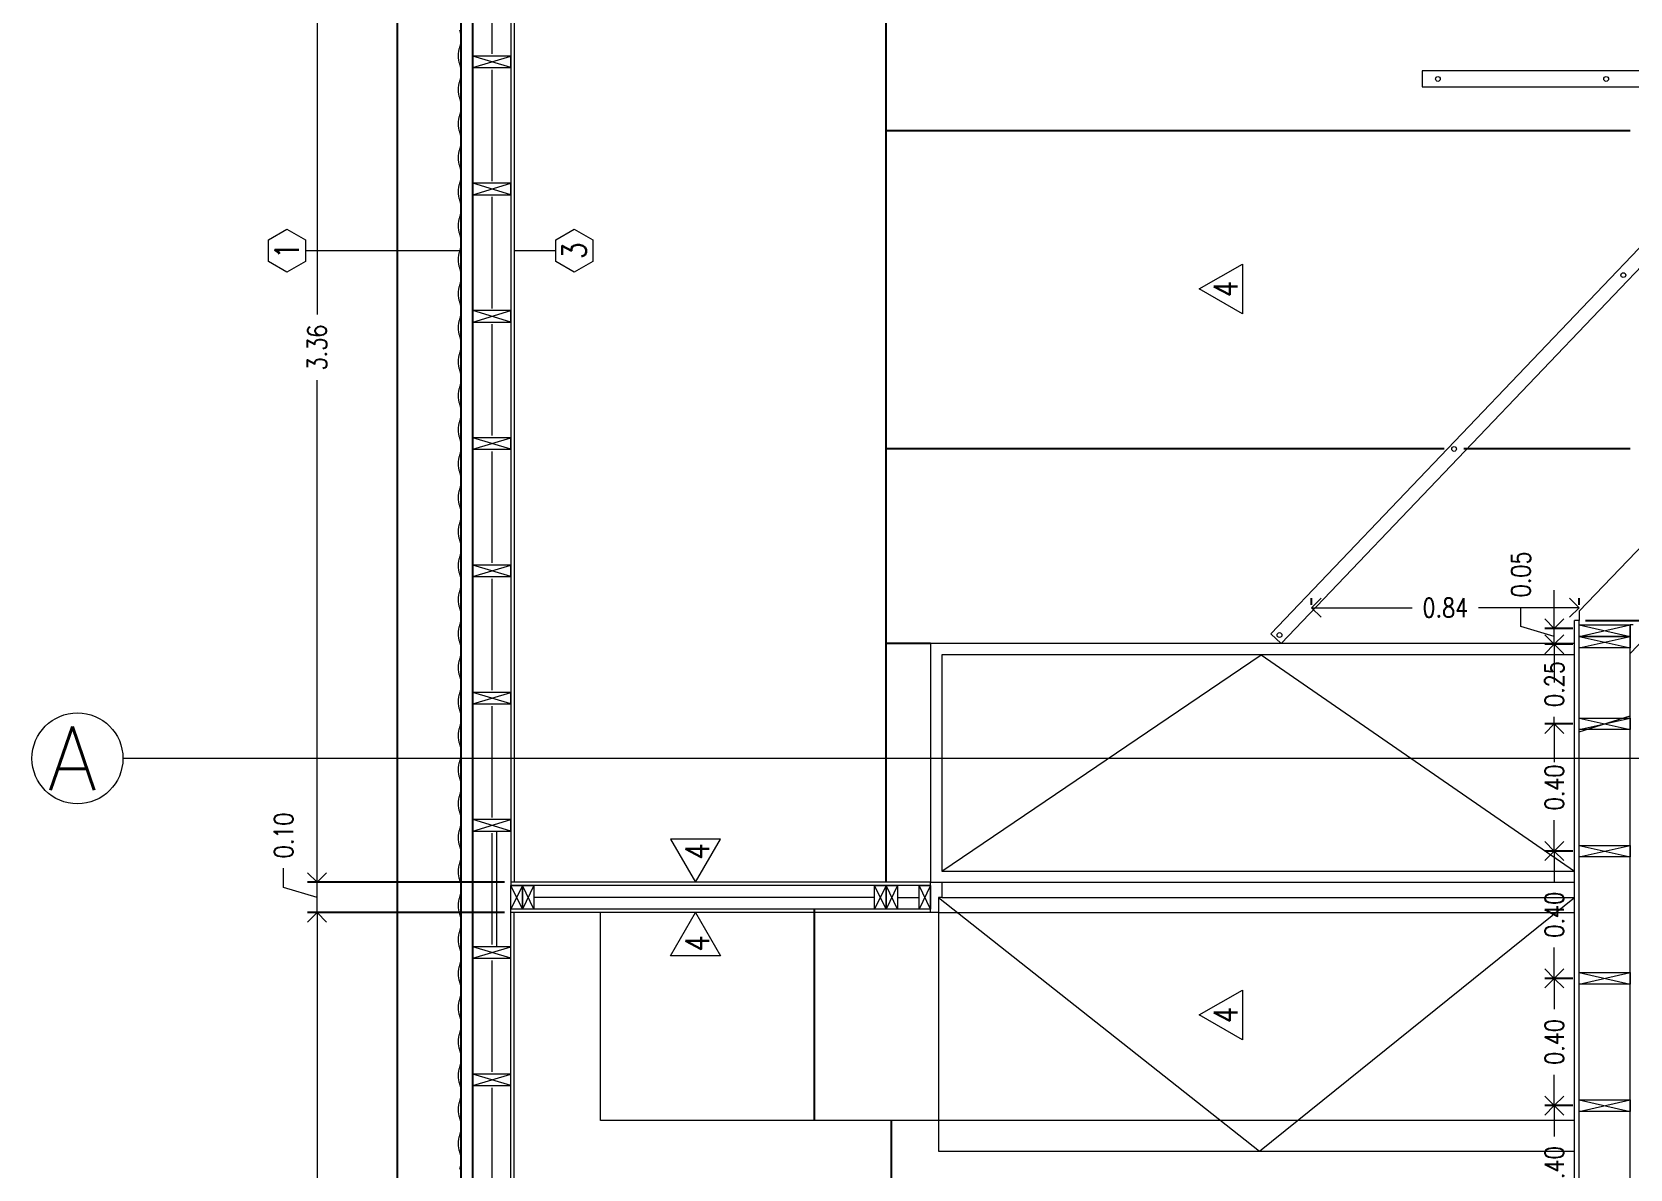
# Model space of a CAD drawing. Header units: metres. Extents: x -2 to 612, y -64 to 156.
# Drawn here: x 571.8 to 576.83, y 25.91 to 29.49 of the extents above; entities that cross this region are included whole.
import ezdxf
from ezdxf.enums import TextEntityAlignment as Align

# ---------------------------------------------------------------- set-up
doc = ezdxf.new("R2010")
doc.units = ezdxf.units.M
doc.header["$LTSCALE"] = 5
doc.header["$MEASUREMENT"] = 0
doc.layers.get('0').update_dxf_attribs({"color": 30})
doc.layers.get('DEFPOINTS').update_dxf_attribs({"color": 210})
for name, color, linetype, lineweight in [('A-ANNO-DIMS', 3, 'Continuous', 18), ('A-ANNO-SYMB', 3, 'Continuous', 18), ('A-ANNO-TEXT', 3, 'Continuous', 18), ('A-DETL-MBND', 3, 'Continuous', 18), ('A-ELEV-IDEN', 3, 'Continuous', 18), ('A-ELEV-MBE2', 4, 'Continuous', 25), ('A-WALL-PATT', 8, 'Continuous', 18), ('A-WALL-STUD', 3, 'Continuous', 18)]:
    doc.layers.add(name, color=color, linetype=linetype, lineweight=lineweight)
doc.styles.add('E-ROMANS', font='romans.shx', dxfattribs={"width": 0.8})
doc.dimstyles.new('E-0050_ARW_12', dxfattribs={"dimscale": 0.001, "dimtxt": 60, "dimasz": 60, "dimexe": 30, "dimexo": 20, "dimgap": 30, "dimtad": 0, "dimzin": 0, "dimdsep": 46, "dimtxsty": 'E-ROMANS', "dimblk": 'OPEN90', "dimcen": 30, "dimclrd": 256, "dimclre": 256, "dimclrt": 256, "dimadec": 0, "dimazin": 0, "dimtfac": 1, "dimtmove": 1, "dimatfit": 3, "dimldrblk": 'OPEN90', "dimfxl": 1, "dimtfill": 1, "dimtolj": 1, "dimtzin": 0, "dimlwd": -1, "dimarcsym": 0})

# ---------------------------------------------------------------- blocks, each defined once
blk = doc.blocks.new('_Open90')
at = {"color": 0, "linetype": 'ByBlock', "lineweight": -2}
for p, q in [((0, 0), (-1, 0)), ((-0.5, 0.5), (0, 0)), ((0, 0), (-0.5, -0.5))]:
    blk.add_line(p, q, dxfattribs=at)
blk = doc.blocks.new('*D904')
at = {"layer": 'A-ANNO-DIMS', "lineweight": -2, "transparency": 16777216}
for p, q in [((576.6457, 26.1105), (576.5575, 26.1105)), ((576.6457, 25.7105), (576.5575, 25.7105))]:
    blk.add_line(p, q, dxfattribs=at)
at = {"layer": 'A-ANNO-DIMS', "transparency": 16777216}
for p, q in [((576.5875, 26.0505), (576.5875, 26.0137)), ((576.5875, 25.7705), (576.5875, 25.8074))]:
    blk.add_line(p, q, dxfattribs=at)
at = {"layer": 'DEFPOINTS', "color": 0, "transparency": 16777216}
for p in [(576.5875, 26.1105), (576.6657, 26.1105), (576.6657, 25.7105)]:
    blk.add_point(p, dxfattribs=at)
at = {"layer": 'A-ANNO-DIMS', "transparency": 16777216, "xscale": 0.06, "yscale": 0.06, "zscale": 0.06}
for p, rotation in [((576.5875, 26.1105), 90), ((576.5875, 25.7105), 270)]:
    blk.add_blockref('_Open90', p, dxfattribs=dict(at, rotation=rotation))
at = {"layer": 'A-ANNO-DIMS', "transparency": 16777216, "insert": (576.5875, 25.9105), "char_height": 0.06, "attachment_point": 5, "rotation": 90, "style": 'E-ROMANS', "bg_fill": 3, "box_fill_scale": 1.25, "bg_fill_color": 256, "bg_fill_true_color": 13158600, "bg_fill_transparency": 0}
blk.add_mtext('\\A1;0.40', dxfattribs=at)
blk = doc.blocks.new('*D905')
at = {"layer": 'A-ANNO-DIMS', "lineweight": -2, "transparency": 16777216}
for p, q in [((576.6457, 26.5105), (576.5575, 26.5105)), ((576.6457, 26.1105), (576.5575, 26.1105))]:
    blk.add_line(p, q, dxfattribs=at)
at = {"layer": 'A-ANNO-DIMS', "transparency": 16777216}
for p, q in [((576.5875, 26.4505), (576.5875, 26.4137)), ((576.5875, 26.1705), (576.5875, 26.2074))]:
    blk.add_line(p, q, dxfattribs=at)
at = {"layer": 'DEFPOINTS', "color": 0, "transparency": 16777216}
for p in [(576.5875, 26.5105), (576.6657, 26.5105), (576.6657, 26.1105)]:
    blk.add_point(p, dxfattribs=at)
at = {"layer": 'A-ANNO-DIMS', "transparency": 16777216, "xscale": 0.06, "yscale": 0.06, "zscale": 0.06}
for p, rotation in [((576.5875, 26.5105), 90), ((576.5875, 26.1105), 270)]:
    blk.add_blockref('_Open90', p, dxfattribs=dict(at, rotation=rotation))
at = {"layer": 'A-ANNO-DIMS', "transparency": 16777216, "insert": (576.5875, 26.3105), "char_height": 0.06, "attachment_point": 5, "rotation": 90, "style": 'E-ROMANS', "bg_fill": 3, "box_fill_scale": 1.25, "bg_fill_color": 256, "bg_fill_true_color": 13158600, "bg_fill_transparency": 0}
blk.add_mtext('\\A1;0.40', dxfattribs=at)
blk = doc.blocks.new('*D906')
at = {"layer": 'A-ANNO-DIMS', "lineweight": -2, "transparency": 16777216}
for p, q in [((576.6457, 26.9106), (576.5575, 26.9106)), ((576.6457, 26.5105), (576.5575, 26.5105))]:
    blk.add_line(p, q, dxfattribs=at)
at = {"layer": 'A-ANNO-DIMS', "transparency": 16777216}
for p, q in [((576.5875, 26.8506), (576.5875, 26.8137)), ((576.5875, 26.5705), (576.5875, 26.6074))]:
    blk.add_line(p, q, dxfattribs=at)
at = {"layer": 'DEFPOINTS', "color": 0, "transparency": 16777216}
for p in [(576.5875, 26.9106), (576.6657, 26.9106), (576.6657, 26.5105)]:
    blk.add_point(p, dxfattribs=at)
at = {"layer": 'A-ANNO-DIMS', "transparency": 16777216, "xscale": 0.06, "yscale": 0.06, "zscale": 0.06}
for p, rotation in [((576.5875, 26.9106), 90), ((576.5875, 26.5105), 270)]:
    blk.add_blockref('_Open90', p, dxfattribs=dict(at, rotation=rotation))
at = {"layer": 'A-ANNO-DIMS', "transparency": 16777216, "insert": (576.5875, 26.7105), "char_height": 0.06, "attachment_point": 5, "rotation": 90, "style": 'E-ROMANS', "bg_fill": 3, "box_fill_scale": 1.25, "bg_fill_color": 256, "bg_fill_true_color": 13158600, "bg_fill_transparency": 0}
blk.add_mtext('\\A1;0.40', dxfattribs=at)
blk = doc.blocks.new('*D907')
at = {"layer": 'A-ANNO-DIMS', "lineweight": -2, "transparency": 16777216}
for p, q in [((576.6457, 27.3105), (576.5575, 27.3105)), ((576.6457, 26.9106), (576.5575, 26.9106))]:
    blk.add_line(p, q, dxfattribs=at)
at = {"layer": 'A-ANNO-DIMS', "transparency": 16777216}
for p, q in [((576.5875, 27.2505), (576.5875, 27.2137)), ((576.5875, 26.9706), (576.5875, 27.0074))]:
    blk.add_line(p, q, dxfattribs=at)
at = {"layer": 'DEFPOINTS', "color": 0, "transparency": 16777216}
for p in [(576.5875, 27.3105), (576.6657, 27.3105), (576.6657, 26.9106)]:
    blk.add_point(p, dxfattribs=at)
at = {"layer": 'A-ANNO-DIMS', "transparency": 16777216, "xscale": 0.06, "yscale": 0.06, "zscale": 0.06}
for p, rotation in [((576.5875, 27.3105), 90), ((576.5875, 26.9106), 270)]:
    blk.add_blockref('_Open90', p, dxfattribs=dict(at, rotation=rotation))
at = {"layer": 'A-ANNO-DIMS', "transparency": 16777216, "insert": (576.5875, 27.1106), "char_height": 0.06, "attachment_point": 5, "rotation": 90, "style": 'E-ROMANS', "bg_fill": 3, "box_fill_scale": 1.25, "bg_fill_color": 256, "bg_fill_true_color": 13158600, "bg_fill_transparency": 0}
blk.add_mtext('\\A1;0.40', dxfattribs=at)
blk = doc.blocks.new('*D1354')
at = {"layer": 'A-ANNO-DIMS', "lineweight": -2, "transparency": 16777216}
for p, q in [((576.6857, 27.6355), (579.9851, 27.6355)), ((579.1657, 23.3465), (579.9851, 23.3465))]:
    blk.add_line(p, q, dxfattribs=at)
at = {"layer": 'A-ANNO-DIMS', "transparency": 16777216}
for p, q in [((579.9551, 27.5755), (579.9551, 25.593)), ((579.9551, 23.4065), (579.9551, 25.389))]:
    blk.add_line(p, q, dxfattribs=at)
at = {"layer": 'DEFPOINTS', "color": 0, "transparency": 16777216}
for p in [(576.6657, 27.6355), (579.9551, 27.6355), (579.1457, 23.3465)]:
    blk.add_point(p, dxfattribs=at)
at = {"layer": 'A-ANNO-DIMS', "transparency": 16777216, "xscale": 0.06, "yscale": 0.06, "zscale": 0.06}
for p, rotation in [((579.9551, 27.6355), 90), ((579.9551, 23.3465), 270)]:
    blk.add_blockref('_Open90', p, dxfattribs=dict(at, rotation=rotation))
at = {"layer": 'A-ANNO-DIMS', "transparency": 16777216, "insert": (579.9551, 25.491), "char_height": 0.06, "attachment_point": 5, "rotation": 90, "style": 'E-ROMANS', "bg_fill": 3, "box_fill_scale": 1.25, "bg_fill_color": 256, "bg_fill_true_color": 13158600, "bg_fill_transparency": 0}
blk.add_mtext('\\A1;4.29', dxfattribs=at)
blk = doc.blocks.new('*D1355')
at = {"layer": 'A-ANNO-DIMS', "lineweight": -2, "transparency": 16777216}
for p, q in [((579.1657, 29.4485), (579.9851, 29.4485)), ((576.6857, 27.6355), (579.9851, 27.6355))]:
    blk.add_line(p, q, dxfattribs=at)
at = {"layer": 'A-ANNO-DIMS', "transparency": 16777216}
for p, q in [((579.9551, 29.3885), (579.9551, 28.6349)), ((579.9551, 27.6955), (579.9551, 28.4492))]:
    blk.add_line(p, q, dxfattribs=at)
at = {"layer": 'DEFPOINTS', "color": 0, "transparency": 16777216}
for p in [(579.1457, 29.4485), (579.9551, 29.4485), (576.6657, 27.6355)]:
    blk.add_point(p, dxfattribs=at)
at = {"layer": 'A-ANNO-DIMS', "transparency": 16777216, "xscale": 0.06, "yscale": 0.06, "zscale": 0.06}
for p, rotation in [((579.9551, 29.4485), 90), ((579.9551, 27.6355), 270)]:
    blk.add_blockref('_Open90', p, dxfattribs=dict(at, rotation=rotation))
at = {"layer": 'A-ANNO-DIMS', "transparency": 16777216, "insert": (579.9551, 28.542), "char_height": 0.06, "attachment_point": 5, "rotation": 90, "style": 'E-ROMANS', "bg_fill": 3, "box_fill_scale": 1.25, "bg_fill_color": 256, "bg_fill_true_color": 13158600, "bg_fill_transparency": 0}
blk.add_mtext('\\A1;1.81', dxfattribs=at)
blk = doc.blocks.new('*D1360')
at = {"layer": 'A-ANNO-DIMS', "lineweight": -2, "transparency": 16777216}
for p, q in [((573.2857, 26.7175), (572.666, 26.7175)), ((573.2957, 23.3255), (572.666, 23.3255))]:
    blk.add_line(p, q, dxfattribs=at)
at = {"layer": 'A-ANNO-DIMS', "transparency": 16777216}
for p, q in [((572.696, 26.6575), (572.696, 25.1235)), ((572.696, 23.3855), (572.696, 24.9195))]:
    blk.add_line(p, q, dxfattribs=at)
at = {"layer": 'DEFPOINTS', "color": 0, "transparency": 16777216}
for p in [(572.696, 26.7175), (573.3057, 26.7175), (573.3157, 23.3255)]:
    blk.add_point(p, dxfattribs=at)
at = {"layer": 'A-ANNO-DIMS', "transparency": 16777216, "xscale": 0.06, "yscale": 0.06, "zscale": 0.06}
for p, rotation in [((572.696, 26.7175), 90), ((572.696, 23.3255), 270)]:
    blk.add_blockref('_Open90', p, dxfattribs=dict(at, rotation=rotation))
at = {"layer": 'A-ANNO-DIMS', "transparency": 16777216, "insert": (572.696, 25.0215), "char_height": 0.06, "attachment_point": 5, "rotation": 90, "style": 'E-ROMANS', "bg_fill": 3, "box_fill_scale": 1.25, "bg_fill_color": 256, "bg_fill_true_color": 13158600, "bg_fill_transparency": 0}
blk.add_mtext('\\A1;3.39', dxfattribs=at)
blk = doc.blocks.new('*D1361')
at = {"layer": 'A-ANNO-DIMS', "transparency": 16777216}
for p, q in [((572.696, 26.8725), (572.696, 26.9325)), ((572.591, 26.7965), (572.591, 26.8565)), ((572.696, 26.765), (572.591, 26.7965)), ((572.696, 26.7175), (572.696, 26.8125)), ((572.696, 26.7175), (572.696, 26.8125)), ((572.696, 26.6575), (572.696, 26.5975))]:
    blk.add_line(p, q, dxfattribs=at)
at = {"layer": 'A-ANNO-DIMS', "lineweight": -2, "transparency": 16777216}
for p, q in [((573.2857, 26.8125), (572.666, 26.8125)), ((573.2857, 26.7175), (572.666, 26.7175))]:
    blk.add_line(p, q, dxfattribs=at)
at = {"layer": 'DEFPOINTS', "color": 0, "transparency": 16777216}
for p in [(572.696, 26.8125), (573.3057, 26.8125), (573.3057, 26.7175)]:
    blk.add_point(p, dxfattribs=at)
at = {"layer": 'A-ANNO-DIMS', "transparency": 16777216, "xscale": 0.06, "yscale": 0.06, "zscale": 0.06}
for p, rotation in [((572.696, 26.8125), 270), ((572.696, 26.7175), 90)]:
    blk.add_blockref('_Open90', p, dxfattribs=dict(at, rotation=rotation))
at = {"layer": 'A-ANNO-DIMS', "transparency": 16777216, "insert": (572.591, 26.9597), "char_height": 0.06, "attachment_point": 5, "rotation": 90, "style": 'E-ROMANS', "bg_fill": 3, "box_fill_scale": 1.25, "bg_fill_color": 256, "bg_fill_true_color": 13158600, "bg_fill_transparency": 0}
blk.add_mtext('\\A1;0.10', dxfattribs=at)
blk = doc.blocks.new('*D1362')
at = {"layer": 'A-ANNO-DIMS', "lineweight": -2, "transparency": 16777216}
for p, q in [((573.2857, 30.1745), (572.666, 30.1745)), ((573.2857, 26.8125), (572.666, 26.8125))]:
    blk.add_line(p, q, dxfattribs=at)
at = {"layer": 'A-ANNO-DIMS', "transparency": 16777216}
for p, q in [((572.696, 30.1145), (572.696, 28.5967)), ((572.696, 26.8725), (572.696, 28.3904))]:
    blk.add_line(p, q, dxfattribs=at)
at = {"layer": 'DEFPOINTS', "color": 0, "transparency": 16777216}
for p in [(572.696, 30.1745), (573.3057, 30.1745), (573.3057, 26.8125)]:
    blk.add_point(p, dxfattribs=at)
at = {"layer": 'A-ANNO-DIMS', "transparency": 16777216, "xscale": 0.06, "yscale": 0.06, "zscale": 0.06}
for p, rotation in [((572.696, 30.1745), 90), ((572.696, 26.8125), 270)]:
    blk.add_blockref('_Open90', p, dxfattribs=dict(at, rotation=rotation))
at = {"layer": 'A-ANNO-DIMS', "transparency": 16777216, "insert": (572.696, 28.4935), "char_height": 0.06, "attachment_point": 5, "rotation": 90, "style": 'E-ROMANS', "bg_fill": 3, "box_fill_scale": 1.25, "bg_fill_color": 256, "bg_fill_true_color": 13158600, "bg_fill_transparency": 0}
blk.add_mtext('\\A1;3.36', dxfattribs=at)
blk = doc.blocks.new('*D783')
at = {"layer": 'A-ANNO-DIMS', "transparency": 16777216}
for p, q in [((576.5875, 27.6205), (576.5875, 27.6805)), ((576.5875, 27.5605), (576.5875, 27.5387)), ((576.5875, 27.3105), (576.5875, 27.3324)), ((576.5875, 27.2505), (576.5875, 27.1905))]:
    blk.add_line(p, q, dxfattribs=at)
at = {"layer": 'A-ANNO-DIMS', "lineweight": -2, "transparency": 16777216}
for p, q in [((576.6457, 27.5605), (576.5575, 27.5605)), ((576.6457, 27.3105), (576.5575, 27.3105))]:
    blk.add_line(p, q, dxfattribs=at)
at = {"layer": 'DEFPOINTS', "color": 0, "transparency": 16777216}
for p in [(576.5875, 27.5605), (576.6657, 27.5605), (576.6657, 27.3105)]:
    blk.add_point(p, dxfattribs=at)
at = {"layer": 'A-ANNO-DIMS', "transparency": 16777216, "xscale": 0.06, "yscale": 0.06, "zscale": 0.06}
for p, rotation in [((576.5875, 27.5605), 270), ((576.5875, 27.3105), 90)]:
    blk.add_blockref('_Open90', p, dxfattribs=dict(at, rotation=rotation))
at = {"layer": 'A-ANNO-DIMS', "transparency": 16777216, "insert": (576.5875, 27.4355), "char_height": 0.06, "attachment_point": 5, "rotation": 90, "style": 'E-ROMANS', "bg_fill": 3, "box_fill_scale": 1.25, "bg_fill_color": 256, "bg_fill_true_color": 13158600, "bg_fill_transparency": 0}
blk.add_mtext('\\A1;0.25', dxfattribs=at)
blk = doc.blocks.new('*D784')
at = {"layer": 'A-ANNO-DIMS', "transparency": 16777216}
for p, q in [((576.5875, 27.6705), (576.5875, 27.7305)), ((576.4825, 27.617), (576.4825, 27.677)), ((576.5875, 27.5855), (576.4825, 27.617)), ((576.5875, 27.5605), (576.5875, 27.6105)), ((576.5875, 27.5605), (576.5875, 27.6105)), ((576.5875, 27.5005), (576.5875, 27.4405))]:
    blk.add_line(p, q, dxfattribs=at)
at = {"layer": 'A-ANNO-DIMS', "lineweight": -2, "transparency": 16777216}
for p, q in [((576.6457, 27.6105), (576.5575, 27.6105)), ((576.6457, 27.5605), (576.5575, 27.5605))]:
    blk.add_line(p, q, dxfattribs=at)
at = {"layer": 'DEFPOINTS', "color": 0, "transparency": 16777216}
for p in [(576.5875, 27.6105), (576.6657, 27.6105), (576.6657, 27.5605)]:
    blk.add_point(p, dxfattribs=at)
at = {"layer": 'A-ANNO-DIMS', "transparency": 16777216, "xscale": 0.06, "yscale": 0.06, "zscale": 0.06}
for p, rotation in [((576.5875, 27.6105), 270), ((576.5875, 27.5605), 90)]:
    blk.add_blockref('_Open90', p, dxfattribs=dict(at, rotation=rotation))
at = {"layer": 'A-ANNO-DIMS', "transparency": 16777216, "insert": (576.4825, 27.7802), "char_height": 0.06, "attachment_point": 5, "rotation": 90, "style": 'E-ROMANS', "bg_fill": 3, "box_fill_scale": 1.25, "bg_fill_color": 256, "bg_fill_true_color": 13158600, "bg_fill_transparency": 0}
blk.add_mtext('\\A1;0.05', dxfattribs=at)
blk = doc.blocks.new('*D1373')
at = {"layer": 'A-ANNO-DIMS', "lineweight": -2, "transparency": 16777216}
for p, q in [((575.824, 27.6842), (575.824, 27.7054)), ((576.6657, 27.6842), (576.6657, 27.7054))]:
    blk.add_line(p, q, dxfattribs=at)
at = {"layer": 'A-ANNO-DIMS', "transparency": 16777216}
for p, q in [((575.884, 27.6754), (576.1406, 27.6754)), ((576.6057, 27.6754), (576.3491, 27.6754))]:
    blk.add_line(p, q, dxfattribs=at)
at = {"layer": 'DEFPOINTS', "color": 0, "transparency": 16777216}
for p in [(575.824, 27.6754), (575.824, 27.6642), (576.6657, 27.6642)]:
    blk.add_point(p, dxfattribs=at)
at = {"layer": 'A-ANNO-DIMS', "transparency": 16777216, "xscale": 0.06, "yscale": 0.06, "zscale": 0.06, "rotation": 180}
blk.add_blockref('_Open90', (575.824, 27.6754), dxfattribs=at)
at = {"layer": 'A-ANNO-DIMS', "transparency": 16777216, "xscale": 0.06, "yscale": 0.06, "zscale": 0.06}
blk.add_blockref('_Open90', (576.6657, 27.6754), dxfattribs=at)
at = {"layer": 'A-ANNO-DIMS', "transparency": 16777216, "insert": (576.2448, 27.6754), "char_height": 0.06, "attachment_point": 5, "style": 'E-ROMANS', "bg_fill": 3, "box_fill_scale": 1.25, "bg_fill_color": 256, "bg_fill_true_color": 13158600, "bg_fill_transparency": 0}
blk.add_mtext('\\A1;0.84', dxfattribs=at)

msp = doc.modelspace()

# ---------------------------------------------------------------- linework, layer by layer
at = {"layer": 'A-ANNO-SYMB'}
msp.add_circle((571.94237, 27.20204), 0.14303, dxfattribs=at)
for centre, start, end in [((573.07658, 29.46396), 338.58135, 21.41865), ((573.21277, 29.41054), 158.58135, 201.41865), ((573.07658, 29.35711), 338.58135, 21.41865), ((573.21277, 29.30369), 158.58135, 201.41865), ((573.07658, 29.25026), 338.58135, 21.41865), ((573.21277, 29.19684), 158.58135, 201.41865), ((573.07658, 29.14342), 338.58135, 21.41865), ((573.21277, 29.08999), 158.58135, 201.41865), ((573.07658, 29.03657), 338.58135, 21.41865), ((573.21277, 28.98314), 158.58135, 201.41865), ((573.07658, 28.92972), 338.58135, 21.41865), ((573.21277, 28.87629), 158.58135, 201.41865), ((573.07658, 28.82287), 338.58135, 21.41865), ((573.21277, 28.76945), 158.58135, 201.41865), ((573.07658, 28.71602), 338.58135, 21.41865), ((573.21277, 28.6626), 158.58135, 201.41865), ((573.07658, 28.60917), 338.58135, 21.41865), ((573.21277, 28.55575), 158.58135, 201.41865), ((573.07658, 28.50232), 338.58135, 21.41865), ((573.21277, 28.4489), 158.58135, 201.41865), ((573.07658, 28.39548), 338.58135, 21.41865), ((573.21277, 28.34205), 158.58135, 201.41865), ((573.07658, 28.28863), 338.58135, 21.41865), ((573.21277, 28.2352), 158.58135, 201.41865), ((573.07658, 28.18178), 338.58135, 21.41865), ((573.21277, 28.12835), 158.58135, 201.41865), ((573.07658, 28.07493), 338.58135, 21.41865), ((573.21277, 28.02151), 158.58135, 201.41865), ((573.07658, 27.96808), 338.58135, 21.41865), ((573.21277, 27.91466), 158.58135, 201.41865), ((573.07658, 27.86123), 338.58135, 21.41865), ((573.21277, 27.80781), 158.58135, 201.41865), ((573.07658, 27.75438), 338.58135, 21.41865), ((573.21277, 27.70096), 158.58135, 201.41865), ((573.07658, 27.64754), 338.58135, 21.41865), ((573.21277, 27.59411), 158.58135, 201.41865), ((573.07658, 27.54069), 338.58135, 21.41865), ((573.21277, 27.48726), 158.58135, 201.41865), ((573.07658, 27.43384), 338.58135, 21.41865), ((573.21277, 27.38041), 158.58135, 201.41865), ((573.07658, 27.32699), 338.58135, 21.41865), ((573.21277, 27.27357), 158.58135, 201.41865), ((573.07658, 27.22014), 338.58135, 21.41865), ((573.21277, 27.16672), 158.58135, 201.41865), ((573.07658, 27.11329), 338.58135, 21.41865), ((573.21277, 27.05987), 158.58135, 201.41865), ((573.07658, 27.00644), 338.58135, 21.41865), ((573.21277, 26.95302), 158.58135, 201.41865), ((573.07658, 26.8996), 338.58135, 21.41865), ((573.21277, 26.84617), 158.58135, 201.41865), ((573.07658, 26.79275), 338.58135, 21.41865), ((573.21277, 26.73932), 158.58135, 201.41865), ((573.07658, 26.6859), 338.58135, 21.41865), ((573.21277, 26.63247), 158.58135, 201.41865), ((573.07658, 26.57905), 338.58135, 21.41865), ((573.21277, 26.52563), 158.58135, 201.41865), ((573.07658, 26.4722), 338.58135, 21.41865), ((573.21277, 26.41878), 158.58135, 201.41865), ((573.07658, 26.36535), 338.58135, 21.41865), ((573.21277, 26.31193), 158.58135, 201.41865), ((573.07658, 26.2585), 338.58135, 21.41865), ((573.21277, 26.20508), 158.58135, 201.41865), ((573.07658, 26.15166), 338.58135, 21.41865), ((573.21277, 26.09823), 158.58135, 201.41865), ((573.07658, 26.04481), 338.58135, 21.41865), ((573.21277, 25.99138), 158.58135, 201.41865), ((573.07658, 25.93796), 338.58135, 21.41865)]:
    msp.add_arc(centre, 0.07315, start, end, dxfattribs=at)
at = {"layer": 'A-ANNO-TEXT'}
for p, q in [((573.14467, 28.7977), (572.65947, 28.7977)), ((573.44661, 28.7977), (573.31572, 28.7977))]:
    msp.add_line(p, q, dxfattribs=at)
for points in [[(572.65947, 28.76403), (572.60116, 28.73037), (572.54285, 28.76403), (572.54285, 28.83136), (572.60116, 28.86503), (572.65947, 28.83136)], [(573.56322, 28.76403), (573.50492, 28.73037), (573.44661, 28.76403), (573.44661, 28.83136), (573.50492, 28.86503), (573.56322, 28.83136)], [(575.47079, 28.67735), (575.60665, 28.75579), (575.60665, 28.59892)], [(573.88626, 26.81254), (573.9647, 26.9484), (573.80782, 26.9484)], [(573.88626, 26.71754), (573.9647, 26.58168), (573.80782, 26.58168)], [(575.47079, 26.39542), (575.60665, 26.47386), (575.60665, 26.31698)]]:
    msp.add_lwpolyline(points, close=True, dxfattribs=at)
at = {"layer": 'A-DETL-MBND'}
for p, q in [((573.30572, 30.17454), (573.30572, 26.80254)), ((573.31572, 30.17454), (573.31572, 26.81254)), ((576.66568, 27.66424), (576.66568, 27.63555)), ((576.66568, 27.63555), (576.65068, 27.63555)), ((576.83568, 27.62155), (576.82568, 27.62155)), ((573.30572, 23.31554), (573.30572, 26.72754)), ((573.31572, 23.31554), (573.31572, 26.71754))]:
    msp.add_line(p, q, dxfattribs=at)
for points in [[(578.38106, 29.44854), (576.66568, 27.66424)], [(579.14568, 29.24854), (578.46657, 29.24854), (576.82568, 27.53172)], [(576.65068, 23.32554), (576.65068, 27.63555)], [(576.66568, 23.32554), (576.66568, 27.63555)], [(576.82568, 23.32554), (576.82568, 27.62155)], [(574.62568, 26.81254), (573.30572, 26.81254)], [(574.62568, 26.80254), (573.30572, 26.80254)], [(574.62568, 26.72754), (573.30572, 26.72754)], [(574.62568, 26.71754), (573.30572, 26.71754)], [(573.58729, 26.06331), (573.58729, 26.71754)]]:
    msp.add_lwpolyline(points, dxfattribs=at)
for centre in [(576.2214, 29.33754), (576.75068, 29.33754), (576.80455, 28.72098), (576.27228, 28.17454), (575.72315, 27.58954)]:
    msp.add_circle(centre, 0.00758, dxfattribs=at)
at = {"layer": 'A-ELEV-MBE2'}
for p, q in [((574.48568, 26.81252), (574.48568, 30.16452)), ((576.82568, 29.17454), (574.48568, 29.17454)), ((576.24116, 28.17454), (574.48568, 28.17454)), ((576.82568, 28.17454), (576.30341, 28.17454)), ((574.62568, 27.56254), (574.48568, 27.56254)), ((574.50245, 23.33554), (574.50245, 26.06331))]:
    msp.add_line(p, q, dxfattribs=at)
for points in [[(573.14972, 22.96653), (573.14972, 30.54854)], [(573.18572, 22.96653), (573.18572, 30.49754)], [(574.26068, 26.06331), (574.26068, 26.72754)]]:
    msp.add_lwpolyline(points, dxfattribs=at)
at = {"layer": 'A-WALL-PATT', "ltscale": 0.15}
for p, q in [((573.24572, 29.76653), (573.24572, 29.41653)), ((573.24572, 29.36653), (573.24572, 29.01653)), ((573.24572, 28.96653), (573.24572, 28.61653)), ((573.24572, 28.56653), (573.24572, 28.21653)), ((573.24572, 28.16653), (573.24572, 27.81653)), ((573.24572, 27.76653), (573.24572, 27.41653)), ((573.24572, 27.36653), (573.24572, 27.01653)), ((573.24572, 26.96653), (573.24572, 26.61653)), ((573.24572, 26.56653), (573.24572, 26.21653)), ((573.24572, 26.16653), (573.24572, 25.81653))]:
    msp.add_line(p, q, dxfattribs=at)
at = {"layer": 'A-WALL-PATT', "ltscale": 0.1}
for p, q in [((574.44968, 26.76504), (573.37772, 26.76504)), ((574.52168, 26.76504), (574.58968, 26.76504))]:
    msp.add_line(p, q, dxfattribs=at)
at = {"layer": 'A-WALL-STUD'}
for p, q in [((573.37772, 26.80254), (573.34172, 26.72754)), ((573.37772, 26.72754), (573.34172, 26.80254)), ((574.48568, 26.80254), (574.44968, 26.72754)), ((574.48568, 26.72754), (574.44968, 26.80254)), ((574.52168, 26.80254), (574.48568, 26.72754)), ((574.52168, 26.72754), (574.48568, 26.80254)), ((574.62568, 26.80254), (574.58968, 26.72754)), ((574.62568, 26.72754), (574.58968, 26.80254))]:
    msp.add_line(p, q, dxfattribs=at)
for points in [[(577.49853, 29.47963), (575.69595, 27.59363)], [(577.53106, 29.44854), (575.72848, 27.56254)], [(577.38662, 29.36254), (576.1714, 29.36254), (576.1714, 29.31254), (577.33883, 29.31254)], [(575.69595, 27.59363), (575.72848, 27.56254)], [(576.66568, 27.28555), (576.82568, 27.33555)], [(574.65068, 26.71754), (574.62568, 26.71754), (574.62568, 26.81254), (574.66068, 26.81254), (574.66068, 26.76504), (574.65068, 26.76504), (574.65068, 26.71754)]]:
    msp.add_lwpolyline(points, dxfattribs=at)
for points in [[(573.37772, 26.80254), (573.37772, 26.72754), (573.34172, 26.72754), (573.34172, 26.80254)], [(574.48568, 26.80254), (574.48568, 26.72754), (574.44968, 26.72754), (574.44968, 26.80254)], [(574.52168, 26.80254), (574.52168, 26.72754), (574.48568, 26.72754), (574.48568, 26.80254)], [(574.62568, 26.80254), (574.62568, 26.72754), (574.58968, 26.72754), (574.58968, 26.80254)]]:
    msp.add_lwpolyline(points, close=True, dxfattribs=at)

# ---------------------------------------------------------------- texts
at = {"layer": 'A-ANNO-TEXT', "char_height": 0.075, "attachment_point": 5, "style": 'E-ROMANS'}
for s, insert, rotation in [('\\pi-0.45,l0.45,t0.45;3', (573.50492, 28.7977), 89.99952), ('\\pi-0.45,l0.45,t0.45;1', (572.60116, 28.7977), 89.99952), ('\\pi-0.45,l0.45,t0.45;4', (575.55404, 28.67735), 89.99952), ('\\pi-0.45,l0.45,t0.45;4', (573.89191, 26.90944), 90.00048), ('\\pi-0.45,l0.45,t0.45;4', (573.89191, 26.62063), 89.99952), ('\\pi-0.45,l0.45,t0.45;4', (575.55404, 26.39542), 89.99952)]:
    msp.add_mtext(s, dxfattribs=dict(at, insert=insert, rotation=rotation))
at = {"layer": 'A-ANNO-TEXT', "style": 'E-ROMANS'}
msp.add_attdef('A', text='0.00', height=0.2, dxfattribs=at).set_placement((571.92649, 27.20204), align=Align.MIDDLE_CENTER)

# ---------------------------------------------------------------- next in the draw order: dimensions: what is measured, and where the dimension line sits
at = {"layer": 'A-ANNO-DIMS'}
for base, p1, p2, picture, middle in [((572.69605, 26.71754), (573.31572, 23.32554), (573.30572, 26.71754), '*D1360', (572.69605, 25.02154)), ((576.58747, 26.11055), (576.66568, 25.71054), (576.66568, 26.11055), '*D904', (576.58747, 25.91054))]:
    dim = msp.add_linear_dim(base=base, p1=p1, p2=p2, angle=90, dimstyle='E-0050_ARW_12', dxfattribs=at)
    dim.commit()
    dim.dimension.update_dxf_attribs({"geometry": picture, "text_midpoint": middle})

# ---------------------------------------------------------------- next in the draw order: linework, layer by layer
at = {"layer": 'A-DETL-MBND'}
msp.add_lwpolyline([(576.65068, 26.06331), (573.58729, 26.06331)], dxfattribs=at)
at = {"layer": 'A-WALL-STUD'}
msp.add_lwpolyline([(573.18572, 26.20953), (573.18572, 26.17353), (573.30572, 26.17353), (573.30572, 26.20953)], close=True, dxfattribs=at)
for points in [[(573.18572, 26.17353), (573.30572, 26.20953)], [(573.30572, 26.17353), (573.18572, 26.20953)]]:
    msp.add_lwpolyline(points, dxfattribs=at)

# ---------------------------------------------------------------- next in the draw order: dimensions: what is measured, and where the dimension line sits
at = {"layer": 'A-ANNO-DIMS'}
for base, p1, p2, picture, middle in [((572.6960492591, 26.8125365956), (573.3057244458, 26.7175365956), (573.3057244458, 26.8125365956), '*D1361', (572.5910492591, 26.8865365956)), ((576.58747, 26.51055), (576.66568, 26.11055), (576.66568, 26.51055), '*D905', (576.58747, 26.31055))]:
    dim = msp.add_linear_dim(base=base, p1=p1, p2=p2, angle=90, dimstyle='E-0050_ARW_12', dxfattribs=at)
    dim.commit()
    dim.dimension.update_dxf_attribs({"geometry": picture, "text_midpoint": middle})

# ---------------------------------------------------------------- next in the draw order: linework, layer by layer
at = {"layer": 'A-WALL-STUD'}
msp.add_lwpolyline([(573.18572, 26.60953), (573.18572, 26.57353), (573.30572, 26.57353), (573.30572, 26.60953)], close=True, dxfattribs=at)
for points in [[(573.18572, 26.57353), (573.30572, 26.60953)], [(573.30572, 26.57353), (573.18572, 26.60953)]]:
    msp.add_lwpolyline(points, dxfattribs=at)

# ---------------------------------------------------------------- next in the draw order: dimensions: what is measured, and where the dimension line sits
at = {"layer": 'A-ANNO-DIMS'}
dim = msp.add_linear_dim(base=(576.58747, 26.91055), p1=(576.66568, 26.51055), p2=(576.66568, 26.91055), angle=90, dimstyle='E-0050_ARW_12', dxfattribs=at)
dim.commit()
dim.dimension.update_dxf_attribs({"geometry": '*D906', "text_midpoint": (576.58747, 26.71055)})

# ---------------------------------------------------------------- next in the draw order: linework, layer by layer
at = {"layer": 'A-DETL-MBND'}
msp.add_line((574.65068, 26.71754), (576.65068, 26.71754), dxfattribs=at)
at = {"layer": 'A-ELEV-IDEN'}
for points in [[(574.65068, 26.76504), (575.66068, 25.96754), (576.65068, 26.76504)], [(574.66068, 26.76504), (576.65068, 26.76504)], [(574.65068, 26.71754), (574.65068, 25.96754), (576.65068, 25.96754)]]:
    msp.add_lwpolyline(points, dxfattribs=at)

# ---------------------------------------------------------------- next in the draw order: dimensions: what is measured, and where the dimension line sits
at = {"layer": 'A-ANNO-DIMS'}
dim = msp.add_linear_dim(base=(576.58747, 27.31055), p1=(576.66568, 26.91055), p2=(576.66568, 27.31055), angle=90, dimstyle='E-0050_ARW_12', dxfattribs=at)
dim.commit()
dim.dimension.update_dxf_attribs({"geometry": '*D907', "text_midpoint": (576.58747, 27.11055)})

# ---------------------------------------------------------------- next in the draw order: linework, layer by layer
at = {"layer": 'A-ANNO-SYMB'}
msp.add_line((580.69514, 27.20204), (572.0854, 27.20204), dxfattribs=at)
at = {"layer": 'A-DETL-MBND'}
for points in [[(576.65068, 27.56254), (574.62568, 27.56254), (574.62568, 26.81254), (576.65068, 26.81254)], [(576.65068, 27.52754), (574.66068, 27.52754), (574.66068, 26.84754), (576.65068, 26.84754)]]:
    msp.add_lwpolyline(points, dxfattribs=at)
at = {"layer": 'A-ELEV-IDEN'}
msp.add_lwpolyline([(574.66068, 26.84754), (575.66568, 27.52754), (576.65068, 26.84754)], dxfattribs=at)

# ---------------------------------------------------------------- next in the draw order: dimensions: what is measured, and where the dimension line sits
at = {"layer": 'A-ANNO-DIMS'}
for base, p1, p2, picture, middle in [((572.69605, 30.17454), (573.30572, 26.81254), (573.30572, 30.17454), '*D1362', (572.69605, 28.49354)), ((579.95513, 27.63555), (579.14568, 23.34654), (576.66568, 27.63555), '*D1354', (579.95513, 25.49105))]:
    dim = msp.add_linear_dim(base=base, p1=p1, p2=p2, angle=90, dimstyle='E-0050_ARW_12', dxfattribs=at)
    dim.commit()
    dim.dimension.update_dxf_attribs({"geometry": picture, "text_midpoint": middle})

# ---------------------------------------------------------------- next in the draw order: linework, layer by layer
at = {"layer": 'A-DETL-MBND'}
msp.add_line((573.26072, 26.97353), (573.26072, 26.60953), dxfattribs=at)
at = {"layer": 'A-ELEV-MBE2'}
msp.add_lwpolyline([(573.12792, 22.93905), (572.94873, 22.93905), (572.94873, 30.56102), (573.12792, 30.56102)], dxfattribs=at)
at = {"layer": 'A-WALL-STUD'}
for p, q in [((573.34172, 26.80254), (573.30572, 26.72754)), ((573.34172, 26.72754), (573.30572, 26.80254))]:
    msp.add_line(p, q, dxfattribs=at)
for points in [[(573.18572, 29.40953), (573.18572, 29.37353), (573.30572, 29.37353), (573.30572, 29.40953)], [(573.18572, 29.00953), (573.18572, 28.97353), (573.30572, 28.97353), (573.30572, 29.00953)], [(573.18572, 28.60953), (573.18572, 28.57353), (573.30572, 28.57353), (573.30572, 28.60953)], [(573.18572, 28.20953), (573.18572, 28.17353), (573.30572, 28.17353), (573.30572, 28.20953)], [(573.18572, 27.80953), (573.18572, 27.77353), (573.30572, 27.77353), (573.30572, 27.80953)], [(573.18572, 27.40953), (573.18572, 27.37353), (573.30572, 27.37353), (573.30572, 27.40953)], [(573.18572, 27.00953), (573.18572, 26.97353), (573.30572, 26.97353), (573.30572, 27.00953)], [(573.34172, 26.80254), (573.34172, 26.72754), (573.30572, 26.72754), (573.30572, 26.80254)]]:
    msp.add_lwpolyline(points, close=True, dxfattribs=at)
for points in [[(573.18572, 29.37353), (573.30572, 29.40953)], [(573.30572, 29.37353), (573.18572, 29.40953)], [(573.18572, 28.97353), (573.30572, 29.00953)], [(573.30572, 28.97353), (573.18572, 29.00953)], [(573.18572, 28.57353), (573.30572, 28.60953)], [(573.30572, 28.57353), (573.18572, 28.60953)], [(573.18572, 28.17353), (573.30572, 28.20953)], [(573.30572, 28.17353), (573.18572, 28.20953)], [(573.18572, 27.77353), (573.30572, 27.80953)], [(573.30572, 27.77353), (573.18572, 27.80953)], [(573.18572, 27.37353), (573.30572, 27.40953)], [(573.30572, 27.37353), (573.18572, 27.40953)], [(573.18572, 26.97353), (573.30572, 27.00953)], [(573.30572, 26.97353), (573.18572, 27.00953)], [(576.66568, 26.92855), (576.82568, 26.92855), (576.82568, 26.89255), (576.66568, 26.89255), (576.66568, 26.92855)], [(576.66568, 26.89255), (576.82568, 26.92855)], [(576.66568, 26.92855), (576.82568, 26.89255)], [(576.66568, 26.52855), (576.82568, 26.52855), (576.82568, 26.49255), (576.66568, 26.49255), (576.66568, 26.52855)], [(576.66568, 26.49255), (576.82568, 26.52855)], [(576.66568, 26.52855), (576.82568, 26.49255)], [(576.66568, 26.12855), (576.82568, 26.12855), (576.82568, 26.09255), (576.66568, 26.09255), (576.66568, 26.12855)], [(576.66568, 26.09255), (576.82568, 26.12855)], [(576.66568, 26.12855), (576.82568, 26.09255)]]:
    msp.add_lwpolyline(points, dxfattribs=at)

# ---------------------------------------------------------------- next in the draw order: dimensions: what is measured, and where the dimension line sits
at = {"layer": 'A-ANNO-DIMS'}
dim = msp.add_linear_dim(base=(579.95513, 29.44854), p1=(576.66568, 27.63555), p2=(579.14568, 29.44854), angle=90, dimstyle='E-0050_ARW_12', dxfattribs=at)
dim.commit()
dim.dimension.update_dxf_attribs({"geometry": '*D1355', "text_midpoint": (579.95513, 28.54205)})

# ---------------------------------------------------------------- next in the draw order: dimensions: what is measured, and where the dimension line sits
dim = msp.add_linear_dim(base=(576.58747, 27.56054), p1=(576.66568, 27.31055), p2=(576.66568, 27.56054), angle=90, dimstyle='E-0050_ARW_12', dxfattribs=at)
dim.commit()
dim.dimension.update_dxf_attribs({"geometry": '*D783', "text_midpoint": (576.58747, 27.43554)})

# ---------------------------------------------------------------- next in the draw order: linework, layer by layer
at = {"layer": 'A-WALL-STUD'}
for points in [[(576.66568, 27.32855), (576.82568, 27.32855), (576.82568, 27.29255), (576.66568, 27.29255), (576.66568, 27.32855)], [(576.66568, 27.29255), (576.82568, 27.32855)], [(576.66568, 27.32855), (576.82568, 27.29255)]]:
    msp.add_lwpolyline(points, dxfattribs=at)

# ---------------------------------------------------------------- next in the draw order: dimensions: what is measured, and where the dimension line sits
at = {"layer": 'A-ANNO-DIMS'}
dim = msp.add_linear_dim(base=(576.58747, 27.61055), p1=(576.66568, 27.56054), p2=(576.66568, 27.61055), angle=90, dimstyle='E-0050_ARW_12', dxfattribs=at)
dim.commit()
dim.dimension.update_dxf_attribs({"geometry": '*D784', "text_midpoint": (576.48247, 27.70704)})

# ---------------------------------------------------------------- next in the draw order: linework, layer by layer
at = {"layer": 'A-WALL-STUD'}
for points in [[(576.66568, 27.58555), (576.82568, 27.58555), (576.82568, 27.54955), (576.66568, 27.54955), (576.66568, 27.58555)], [(576.66568, 27.54955), (576.82568, 27.58555)], [(576.66568, 27.58555), (576.82568, 27.54955)]]:
    msp.add_lwpolyline(points, dxfattribs=at)

# ---------------------------------------------------------------- next in the draw order: dimensions: what is measured, and where the dimension line sits
at = {"layer": 'A-ANNO-DIMS'}
dim = msp.add_linear_dim(base=(575.82402, 27.67539), p1=(576.66568, 27.66424), p2=(575.82402, 27.66424), angle=180, dimstyle='E-0050_ARW_12', dxfattribs=at)
dim.commit()
dim.dimension.update_dxf_attribs({"geometry": '*D1373', "text_midpoint": (576.24485, 27.67539)})

# ---------------------------------------------------------------- next in the draw order: linework, layer by layer
at = {"layer": 'A-WALL-STUD'}
for points in [[(576.66568, 27.62155), (576.82568, 27.62155), (576.82568, 27.58555), (576.66568, 27.58555), (576.66568, 27.62155)], [(576.66568, 27.58555), (576.82568, 27.62155)], [(576.66568, 27.62155), (576.82568, 27.58555)]]:
    msp.add_lwpolyline(points, dxfattribs=at)

doc.saveas('drawing.dxf')
